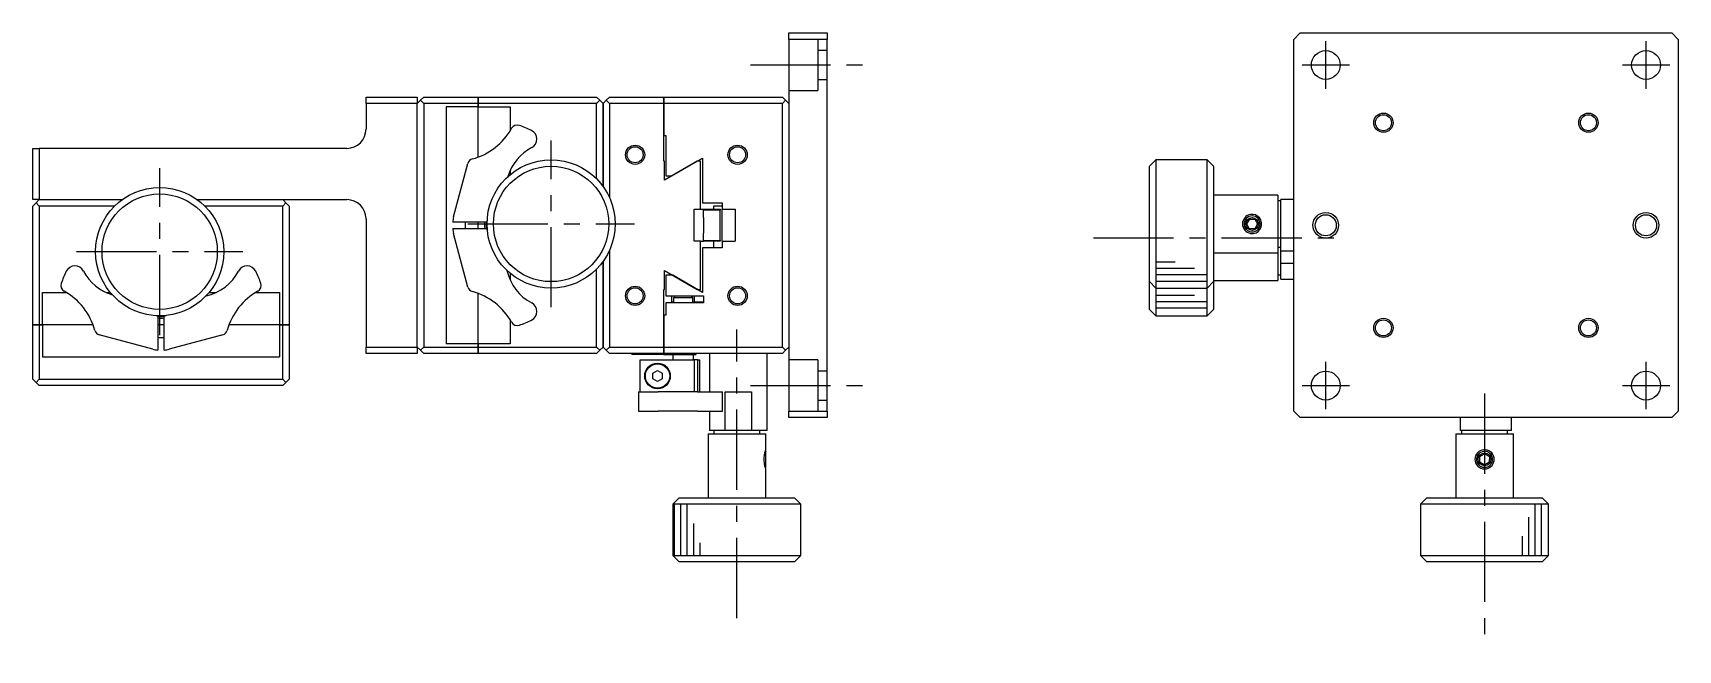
# Model space of a CAD drawing. Extents: x -207 to 392, y -13 to 423.
# Drawn here: x 135.5 to 392.3, y 170.6 to 266.8 of the extents above; entities that cross this region are included whole.
import ezdxf

# ---------------------------------------------------------------- set-up
doc = ezdxf.new("R2010")
doc.units = 0
doc.header["$LTSCALE"] = 10
doc.linetypes.add('CENTER', pattern=[2, 1.25, -0.25, 0.25, -0.25])
doc.linetypes.add('DASHED', pattern=[3.5, 2, -1.5])
doc.layers.get('0').update_dxf_attribs({"linetype": 'CONTINUOUS'})
doc.layers.add('CENTER', color=1, linetype='CENTER')

msp = doc.modelspace()

# ---------------------------------------------------------------- linework, layer by layer
at = {"color": 7, "linetype": 'CONTINUOUS'}
for p, q in [((253.473293, 265.847514), (253.473293, 266.847514)), ((253.473293, 266.847514), (259.473293, 266.847514)), ((259.473293, 265.847514), (253.473293, 265.847514)), ((253.473293, 265.847514), (253.473293, 207.847514)), ((259.473293, 266.847514), (259.473293, 265.847514)), ((259.473293, 207.847514), (259.473293, 265.847514)), ((333.282999, 266.847514), (332.282999, 265.847514)), ((332.282999, 207.847514), (332.282999, 265.847514)), ((333.282999, 266.847514), (391.282999, 266.847514)), ((392.282999, 265.847514), (391.282999, 266.847514)), ((392.282999, 265.847514), (392.282999, 207.847514)), ((187.473293, 256.847514), (195.473293, 256.847514)), ((187.473293, 255.847514), (187.473293, 256.847514)), ((195.473293, 256.847514), (195.473293, 255.847514)), ((195.973293, 256.347514), (196.473293, 256.847514)), ((196.473293, 256.847514), (204.973293, 256.847514)), ((204.973293, 256.847514), (204.973293, 255.847514)), ((204.973293, 256.847514), (223.473293, 256.847514)), ((204.973293, 255.847514), (204.973293, 256.847514)), ((223.473293, 256.847514), (223.973293, 256.347514)), ((224.973293, 256.347514), (225.473293, 256.847514)), ((225.473293, 256.847514), (233.973293, 256.847514)), ((233.973293, 256.847514), (233.973293, 255.847514)), ((233.973293, 256.847514), (252.473293, 256.847514)), ((233.973293, 255.847514), (233.973293, 256.847514)), ((252.473293, 256.847514), (252.973293, 256.347514)), ((195.473293, 255.847514), (187.473293, 255.847514)), ((187.473293, 255.847514), (187.473293, 251.847514)), ((195.973293, 256.347514), (195.473293, 255.847514)), ((195.473293, 217.847514), (195.473293, 255.847514)), ((196.473293, 255.847514), (195.973293, 256.347514)), ((204.973293, 255.847514), (196.473293, 255.847514)), ((196.473293, 255.847514), (196.473293, 217.847514)), ((204.973293, 255.347514), (199.973293, 255.347514)), ((199.973293, 255.347514), (199.973293, 218.347514)), ((223.473293, 255.847514), (204.973293, 255.847514)), ((204.973293, 255.357514), (204.973293, 255.847514)), ((204.973293, 255.847514), (204.973293, 255.357514)), ((204.973293, 255.347514), (209.973293, 255.347514)), ((204.973293, 251.857514), (204.973293, 255.347514)), ((204.973293, 251.857514), (204.973293, 255.347514)), ((209.973293, 255.347514), (209.973293, 251.579687)), ((223.973293, 256.347514), (223.473293, 255.847514)), ((223.473293, 244.08941), (223.473293, 255.847514)), ((224.473293, 255.847514), (223.973293, 256.347514)), ((224.473293, 255.847514), (224.973293, 256.347514)), ((224.473293, 255.847514), (224.473293, 242.907151)), ((224.473293, 242.907151), (224.473293, 255.847514)), ((225.473293, 255.847514), (224.973293, 256.347514)), ((233.973293, 255.847514), (225.473293, 255.847514)), ((225.473293, 255.847514), (225.473293, 241.178997)), ((252.473293, 255.847514), (233.973293, 255.847514)), ((233.973293, 250.847514), (233.973293, 255.847514)), ((233.973293, 255.847514), (233.973293, 250.847514)), ((252.973293, 256.347514), (252.473293, 255.847514)), ((252.473293, 217.847514), (252.473293, 255.847514)), ((252.973293, 256.347514), (253.473293, 255.847514)), ((204.973293, 251.847514), (204.973293, 251.857514)), ((204.973293, 251.847514), (204.973293, 251.857514)), ((204.973293, 251.837514), (204.973293, 251.847514)), ((204.973293, 251.837514), (204.973293, 251.847514)), ((204.973293, 250.947514), (204.973293, 251.837514)), ((204.973293, 250.957514), (204.973293, 251.837514)), ((204.973293, 250.947514), (204.973293, 250.957514)), ((204.973293, 250.857514), (204.973293, 250.947514)), ((204.973293, 250.937514), (204.973293, 250.947514)), ((204.973293, 250.847514), (204.973293, 250.937514)), ((204.973293, 250.847514), (204.973293, 250.857514)), ((204.973293, 250.837514), (204.973293, 250.847514)), ((204.973293, 250.057514), (204.973293, 250.847514)), ((204.973293, 250.047514), (204.973293, 250.837514)), ((204.973293, 250.047514), (204.973293, 250.057514)), ((204.973293, 249.857514), (204.973293, 250.047514)), ((204.973293, 250.037514), (204.973293, 250.047514)), ((204.973293, 249.847514), (204.973293, 250.037514)), ((204.973293, 249.847514), (204.973293, 249.857514)), ((204.973293, 249.837514), (204.973293, 249.847514)), ((204.973293, 249.157514), (204.973293, 249.847514)), ((204.973293, 249.147514), (204.973293, 249.837514)), ((204.973293, 249.147514), (204.973293, 249.157514)), ((204.973293, 248.857514), (204.973293, 249.147514)), ((204.973293, 249.137514), (204.973293, 249.147514)), ((204.973293, 248.847514), (204.973293, 249.137514)), ((233.973293, 246.847514), (233.973293, 250.847514)), ((233.973293, 250.847514), (234.273293, 250.847514)), ((234.273293, 250.847514), (234.273293, 244.547514)), ((135.473293, 248.847514), (136.473293, 248.847514)), ((135.473293, 240.847514), (135.473293, 248.847514)), ((184.473293, 248.847514), (136.473293, 248.847514)), ((136.473293, 248.847514), (136.473293, 240.847514)), ((204.973293, 248.847514), (204.973293, 248.857514)), ((204.973293, 248.837514), (204.973293, 248.847514)), ((204.973293, 248.257514), (204.973293, 248.847514)), ((204.973293, 248.247514), (204.973293, 248.837514)), ((204.973293, 248.247514), (204.973293, 248.257514)), ((204.973293, 247.857514), (204.973293, 248.247514)), ((204.973293, 248.237514), (204.973293, 248.247514)), ((204.973293, 247.847514), (204.973293, 248.237514)), ((204.973293, 247.847514), (204.973293, 247.857514)), ((204.973293, 247.837514), (204.973293, 247.847514)), ((204.973293, 247.480017), (204.973293, 247.847514)), ((204.973293, 247.480017), (204.973293, 247.837514)), ((234.073293, 246.847514), (233.973293, 246.847514)), ((234.073293, 243.905122), (234.073293, 246.847514)), ((239.169665, 246.847514), (234.073293, 243.905122)), ((235.185728, 244.547514), (239.973293, 247.311616)), ((239.673293, 246.847514), (239.169665, 246.847514)), ((239.673293, 239.347514), (239.673293, 246.847514)), ((239.973293, 247.311616), (239.973293, 240.347514)), ((310.782999, 247.059646), (309.782999, 246.059646)), ((310.782999, 247.059646), (310.782999, 237.059646)), ((318.782999, 247.059646), (310.782999, 247.059646)), ((318.782999, 227.059646), (318.782999, 247.059646)), ((319.782999, 246.059646), (318.782999, 247.059646)), ((201.143664, 238.14161), (203.380092, 246.488073)), ((209.973293, 245.386356), (209.973293, 244.753484)), ((234.273293, 244.547514), (235.185728, 244.547514)), ((309.782999, 237.059646), (309.782999, 246.059646)), ((319.782999, 246.059646), (319.782999, 228.059646)), ((309.782999, 239.106794), (309.782999, 241.735382)), ((310.782999, 242.735382), (310.782999, 227.059646)), ((318.782999, 227.059646), (318.782999, 242.735382)), ((319.782999, 241.735382), (319.782999, 241.559646)), ((319.782999, 241.735382), (319.782999, 241.559646)), ((329.782999, 241.559646), (319.782999, 241.559646)), ((329.782999, 241.559646), (329.782999, 232.559646)), ((136.473293, 240.847514), (135.473293, 240.847514)), ((135.473293, 239.847514), (135.973293, 240.347514)), ((135.473293, 221.347514), (135.473293, 239.847514)), ((136.473293, 240.847514), (135.973293, 240.347514)), ((135.973293, 240.347514), (136.473293, 239.847514)), ((136.473293, 240.847514), (137.973293, 240.847514)), ((148.231397, 239.847514), (136.473293, 239.847514)), ((136.473293, 239.847514), (136.473293, 221.347514)), ((137.973293, 240.847514), (140.973293, 240.847514)), ((140.973293, 240.847514), (149.413656, 240.847514)), ((161.108666, 240.847514), (169.973293, 240.847514)), ((174.473293, 239.847514), (162.290924, 239.847514)), ((169.973293, 240.847514), (172.973293, 240.847514)), ((172.973293, 240.847514), (184.473293, 240.847514)), ((174.473293, 240.847514), (174.973293, 240.347514)), ((174.473293, 239.847514), (174.973293, 240.347514)), ((174.473293, 221.347514), (174.473293, 239.847514)), ((174.973293, 240.347514), (175.473293, 239.847514)), ((175.473293, 239.847514), (175.473293, 221.347514)), ((238.673293, 239.347514), (239.673293, 239.347514)), ((238.673293, 234.347514), (238.673293, 239.347514)), ((239.673293, 239.347514), (240.173293, 239.347514)), ((239.973293, 240.347514), (243.073293, 240.347514)), ((240.173293, 238.081411), (240.173293, 239.347514)), ((240.173293, 239.347514), (242.773293, 239.347514)), ((242.773293, 239.197514), (240.173293, 239.197514)), ((243.073293, 239.847514), (241.711161, 239.847514)), ((241.711161, 239.847514), (241.711161, 239.347514)), ((242.773293, 239.347514), (242.773293, 239.197514)), ((242.773293, 236.868797), (242.773293, 239.197514)), ((243.073293, 240.347514), (243.073293, 239.347514)), ((243.073293, 239.347514), (245.073293, 239.347514)), ((243.073293, 234.347514), (243.073293, 239.347514)), ((245.073293, 239.347514), (245.073293, 234.347514)), ((309.782999, 228.059646), (309.782999, 239.106794)), ((330.282999, 240.659646), (329.782999, 240.659646)), ((332.282999, 240.847514), (330.282999, 240.847514)), ((330.282999, 232.847514), (330.282999, 240.847514)), ((187.473293, 237.847514), (187.473293, 217.847514)), ((206.296242, 237.347514), (200.998356, 237.347514)), ((200.998356, 236.347514), (206.296242, 236.347514)), ((202.973293, 237.347514), (202.973293, 236.347534)), ((204.973293, 236.347534), (204.973293, 237.347514)), ((240.173293, 238.081411), (240.173293, 236.868797)), ((240.173293, 236.868797), (240.173293, 235.613618)), ((242.773293, 234.497514), (242.773293, 236.868797)), ((309.782999, 228.059646), (309.782999, 237.059646)), ((310.782999, 237.059646), (310.782999, 227.059646)), ((324.533249, 237.084587), (324.533038, 237.069525)), ((324.533038, 237.069525), (324.540312, 236.924635)), ((324.535333, 237.135988), (324.533249, 237.084587)), ((324.539492, 237.186881), (324.535333, 237.135988)), ((324.545723, 237.237546), (324.539492, 237.186881)), ((324.540312, 236.924635), (324.555228, 236.824959)), ((324.554663, 237.291358), (324.545723, 237.237546)), ((324.562816, 237.331036), (324.554663, 237.291358)), ((324.572245, 237.37041), (324.562816, 237.331036)), ((324.582889, 237.409266), (324.572245, 237.37041)), ((324.594772, 237.447738), (324.582889, 237.409266)), ((324.607705, 237.485302), (324.594772, 237.447738)), ((324.621816, 237.522413), (324.607705, 237.485302)), ((324.637023, 237.558884), (324.621816, 237.522413)), ((324.653365, 237.594835), (324.637023, 237.558884)), ((324.676666, 237.641477), (324.653365, 237.594835)), ((324.702764, 237.688607), (324.676666, 237.641477)), ((324.723456, 237.722871), (324.702764, 237.688607)), ((324.745222, 237.756438), (324.723456, 237.722871)), ((324.767947, 237.789145), (324.745222, 237.756438)), ((324.791692, 237.821099), (324.767947, 237.789145)), ((324.824458, 237.861954), (324.791692, 237.821099)), ((324.858894, 237.901389), (324.824458, 237.861954)), ((324.870829, 237.914308), (324.858894, 237.901389)), ((324.917009, 237.06749), (325.356797, 237.813537)), ((325.356797, 237.813537), (324.917009, 237.06749)), ((325.343212, 236.313599), (324.917009, 237.06749)), ((324.917009, 237.06749), (325.343212, 236.313599)), ((326.209202, 236.305756), (325.343212, 236.313599)), ((325.356797, 237.813537), (326.222787, 237.805694)), ((326.648989, 237.051803), (326.209202, 236.305756)), ((326.222787, 237.805694), (326.648989, 237.051803)), ((326.979566, 236.698082), (327.011769, 236.830244)), ((327.016367, 237.262881), (326.992019, 237.37709)), ((327.011769, 236.830244), (327.029552, 236.966876)), ((327.03159, 237.118993), (327.016367, 237.262881)), ((327.029552, 236.966876), (327.031636, 237.001285)), ((327.032999, 237.059646), (327.03159, 237.118993)), ((327.031636, 237.001285), (327.032999, 237.059646)), ((203.380092, 227.206956), (201.143664, 235.553419)), ((239.673293, 234.347514), (238.673293, 234.347514)), ((239.673293, 234.347514), (240.173293, 234.347514)), ((239.673293, 226.847514), (239.673293, 234.347514)), ((240.173293, 234.347514), (240.173293, 235.613618)), ((240.173293, 234.497514), (242.773293, 234.497514)), ((242.773293, 234.347514), (240.173293, 234.347514)), ((241.711161, 234.347514), (241.711161, 233.347514)), ((242.773293, 234.497514), (242.773293, 234.347514)), ((243.073293, 234.347514), (243.073293, 233.347514)), ((243.073293, 234.347514), (245.073293, 234.347514)), ((224.473293, 231.212141), (224.473293, 217.847514)), ((224.473293, 217.847514), (224.473293, 231.212141)), ((225.473293, 232.940296), (225.473293, 217.847514)), ((239.973293, 233.347514), (239.973293, 226.383413)), ((243.073293, 233.347514), (239.973293, 233.347514)), ((319.782999, 232.559646), (319.782999, 228.059646)), ((319.782999, 232.559646), (319.782999, 228.235382)), ((319.782999, 232.559646), (329.782999, 232.559646)), ((329.782999, 233.459646), (329.782999, 232.559646)), ((329.782999, 233.459646), (330.282999, 233.459646)), ((329.782999, 232.559646), (329.782999, 228.235382)), ((330.282999, 230.885962), (330.282999, 232.847514)), ((330.282999, 232.847514), (332.282999, 232.847514)), ((209.973293, 229.365808), (209.973293, 228.308673)), ((223.473293, 217.847514), (223.473293, 230.029883)), ((234.073293, 229.789906), (239.169665, 226.847514)), ((234.073293, 226.847514), (234.073293, 229.789906)), ((234.273293, 229.047514), (234.273293, 225.847514)), ((235.358933, 229.047514), (234.273293, 229.047514)), ((239.973293, 226.383413), (235.358933, 229.047514)), ((329.782999, 229.135382), (330.282999, 229.135382)), ((329.782999, 229.094806), (329.782999, 228.235382)), ((330.282999, 228.447514), (330.282999, 230.885962)), ((332.282999, 230.885962), (330.282999, 230.885962)), ((136.973293, 221.347514), (136.973293, 226.347514)), ((136.973293, 226.347514), (140.74112, 226.347514)), ((146.934452, 226.347514), (147.567323, 226.347514)), ((162.954999, 226.347514), (164.012134, 226.347514)), ((170.205466, 226.347514), (173.973293, 226.347514)), ((173.973293, 226.347514), (173.973293, 221.347514)), ((204.973293, 225.857514), (204.973293, 226.215011)), ((204.973293, 225.847514), (204.973293, 226.215011)), ((233.973293, 226.847514), (234.073293, 226.847514)), ((233.973293, 222.847514), (233.973293, 226.847514)), ((239.169665, 226.847514), (239.673293, 226.847514)), ((309.782999, 223.735382), (309.782999, 228.059646)), ((309.782999, 228.059646), (310.782999, 227.059646)), ((310.782999, 227.059646), (310.782999, 222.735382)), ((310.782999, 227.059646), (318.782999, 227.059646)), ((318.782999, 227.059646), (319.782999, 228.059646)), ((318.782999, 222.735382), (318.782999, 227.059646)), ((319.782999, 228.235382), (319.782999, 228.059646)), ((319.782999, 228.235382), (329.782999, 228.235382)), ((319.782999, 228.059646), (319.782999, 223.735382)), ((319.782999, 228.059646), (319.782999, 223.735382)), ((330.282999, 228.447514), (332.282999, 228.447514)), ((204.973293, 225.847514), (204.973293, 225.857514)), ((204.973293, 225.837514), (204.973293, 225.847514)), ((204.973293, 225.457514), (204.973293, 225.847514)), ((204.973293, 225.447514), (204.973293, 225.837514)), ((204.973293, 225.447514), (204.973293, 225.457514)), ((204.973293, 224.857514), (204.973293, 225.447514)), ((204.973293, 225.437514), (204.973293, 225.447514)), ((204.973293, 224.847514), (204.973293, 225.437514)), ((204.973293, 224.847514), (204.973293, 224.857514)), ((204.973293, 224.837514), (204.973293, 224.847514)), ((204.973293, 224.557514), (204.973293, 224.847514)), ((204.973293, 224.547514), (204.973293, 224.837514)), ((204.973293, 224.547514), (204.973293, 224.557514)), ((204.973293, 223.857514), (204.973293, 224.547514)), ((204.973293, 224.537514), (204.973293, 224.547514)), ((204.973293, 223.847514), (204.973293, 224.537514)), ((204.973293, 223.847514), (204.973293, 223.857514)), ((204.973293, 223.837514), (204.973293, 223.847514)), ((204.973293, 223.657514), (204.973293, 223.847514)), ((204.973293, 223.647514), (204.973293, 223.837514)), ((204.973293, 223.647514), (204.973293, 223.657514)), ((204.973293, 222.857514), (204.973293, 223.647514)), ((204.973293, 223.637514), (204.973293, 223.647514)), ((204.973293, 222.847514), (204.973293, 223.637514)), ((234.273293, 225.847514), (240.173293, 225.847514)), ((234.273293, 224.747514), (234.273293, 222.847514)), ((234.973298, 224.747514), (234.273293, 224.747514)), ((235.473293, 224.747514), (234.973298, 224.747514)), ((235.173293, 225.847514), (235.173293, 224.847514)), ((235.473293, 224.847514), (235.173293, 224.847514)), ((235.723293, 225.797514), (235.473293, 225.547514)), ((238.473293, 225.547514), (235.473293, 225.547514)), ((235.473293, 225.547514), (235.473293, 224.747534)), ((238.473293, 224.747514), (235.473293, 224.747514)), ((235.773293, 225.847514), (235.723293, 225.797514)), ((238.223293, 225.797514), (238.173293, 225.847514)), ((238.473293, 225.547514), (238.223293, 225.797514)), ((238.473293, 224.747534), (238.473293, 225.547514)), ((238.473293, 224.847514), (238.673293, 224.847514)), ((238.973288, 224.747514), (238.473293, 224.747514)), ((238.673293, 225.847514), (238.673293, 224.847514)), ((240.173293, 224.847514), (238.673293, 224.847514)), ((240.173293, 224.747514), (238.973288, 224.747514)), ((240.173293, 225.847514), (240.173293, 224.747514)), ((309.782999, 223.735382), (310.782999, 222.735382)), ((318.782999, 222.735382), (319.782999, 223.735382)), ((135.473293, 212.847514), (135.473293, 221.347514)), ((135.473293, 221.347514), (136.473293, 221.347514)), ((136.473293, 221.347514), (135.473293, 221.347514)), ((136.473293, 221.347514), (136.473293, 212.847514)), ((136.963293, 221.347514), (136.473293, 221.347514)), ((136.473293, 221.347514), (136.963293, 221.347514)), ((140.463293, 221.347514), (136.973293, 221.347514)), ((140.463293, 221.347514), (136.973293, 221.347514)), ((136.973293, 221.347514), (136.973293, 216.347514)), ((140.473293, 221.347514), (140.463293, 221.347514)), ((140.473293, 221.347514), (140.463293, 221.347514)), ((140.483293, 221.347514), (140.473293, 221.347514)), ((140.483293, 221.347514), (140.473293, 221.347514)), ((141.373293, 221.347514), (140.483293, 221.347514)), ((141.363293, 221.347514), (140.483293, 221.347514)), ((141.373293, 221.347514), (141.363293, 221.347514)), ((141.463293, 221.347514), (141.373293, 221.347514)), ((141.383293, 221.347514), (141.373293, 221.347514)), ((141.473293, 221.347514), (141.383293, 221.347514)), ((141.473293, 221.347514), (141.463293, 221.347514)), ((141.483293, 221.347514), (141.473293, 221.347514)), ((142.263293, 221.347514), (141.473293, 221.347514)), ((142.273293, 221.347514), (141.483293, 221.347514)), ((142.273293, 221.347514), (142.263293, 221.347514)), ((142.463293, 221.347514), (142.273293, 221.347514)), ((142.283293, 221.347514), (142.273293, 221.347514)), ((142.473293, 221.347514), (142.283293, 221.347514)), ((142.473293, 221.347514), (142.463293, 221.347514)), ((142.483293, 221.347514), (142.473293, 221.347514)), ((143.163293, 221.347514), (142.473293, 221.347514)), ((143.173293, 221.347514), (142.483293, 221.347514)), ((143.173293, 221.347514), (143.163293, 221.347514)), ((143.463293, 221.347514), (143.173293, 221.347514)), ((143.183293, 221.347514), (143.173293, 221.347514)), ((143.473293, 221.347514), (143.183293, 221.347514)), ((143.473293, 221.347514), (143.463293, 221.347514)), ((143.483293, 221.347514), (143.473293, 221.347514)), ((144.063293, 221.347514), (143.473293, 221.347514)), ((144.073293, 221.347514), (143.483293, 221.347514)), ((144.073293, 221.347514), (144.063293, 221.347514)), ((144.463293, 221.347514), (144.073293, 221.347514)), ((144.083293, 221.347514), (144.073293, 221.347514)), ((144.473293, 221.347514), (144.083293, 221.347514)), ((144.473293, 221.347514), (144.463293, 221.347514)), ((144.483293, 221.347514), (144.473293, 221.347514)), ((144.84079, 221.347514), (144.473293, 221.347514)), ((144.84079, 221.347514), (144.483293, 221.347514)), ((154.973293, 222.670463), (154.973293, 217.372577)), ((155.973273, 221.347514), (154.973293, 221.347514)), ((155.973293, 217.372577), (155.973293, 222.670463)), ((166.463293, 221.347514), (166.105796, 221.347514)), ((166.473293, 221.347514), (166.105796, 221.347514)), ((166.473293, 221.347514), (166.463293, 221.347514)), ((166.483293, 221.347514), (166.473293, 221.347514)), ((166.863293, 221.347514), (166.473293, 221.347514)), ((166.873293, 221.347514), (166.483293, 221.347514)), ((166.873293, 221.347514), (166.863293, 221.347514)), ((167.463293, 221.347514), (166.873293, 221.347514)), ((166.883293, 221.347514), (166.873293, 221.347514)), ((167.473293, 221.347514), (166.883293, 221.347514)), ((167.473293, 221.347514), (167.463293, 221.347514)), ((167.483293, 221.347514), (167.473293, 221.347514)), ((167.763293, 221.347514), (167.473293, 221.347514)), ((167.773293, 221.347514), (167.483293, 221.347514)), ((167.773293, 221.347514), (167.763293, 221.347514)), ((168.463293, 221.347514), (167.773293, 221.347514)), ((167.783293, 221.347514), (167.773293, 221.347514)), ((168.473293, 221.347514), (167.783293, 221.347514)), ((168.473293, 221.347514), (168.463293, 221.347514)), ((168.483293, 221.347514), (168.473293, 221.347514)), ((168.663293, 221.347514), (168.473293, 221.347514)), ((168.673293, 221.347514), (168.483293, 221.347514)), ((168.673293, 221.347514), (168.663293, 221.347514)), ((169.463293, 221.347514), (168.673293, 221.347514)), ((168.683293, 221.347514), (168.673293, 221.347514)), ((169.473293, 221.347514), (168.683293, 221.347514)), ((169.473293, 221.347514), (169.463293, 221.347514)), ((169.483293, 221.347514), (169.473293, 221.347514)), ((169.563293, 221.347514), (169.473293, 221.347514)), ((169.573293, 221.347514), (169.483293, 221.347514)), ((169.573293, 221.347514), (169.563293, 221.347514)), ((170.463293, 221.347514), (169.573293, 221.347514)), ((169.583293, 221.347514), (169.573293, 221.347514)), ((170.463293, 221.347514), (169.583293, 221.347514)), ((170.473293, 221.347514), (170.463293, 221.347514)), ((170.473293, 221.347514), (170.463293, 221.347514)), ((170.483293, 221.347514), (170.473293, 221.347514)), ((170.483293, 221.347514), (170.473293, 221.347514)), ((173.973293, 221.347514), (170.483293, 221.347514)), ((173.973293, 221.347514), (170.483293, 221.347514)), ((173.973293, 221.347514), (173.973293, 216.347514)), ((174.473293, 221.347514), (173.983293, 221.347514)), ((173.983293, 221.347514), (174.473293, 221.347514)), ((174.473293, 212.847514), (174.473293, 221.347514)), ((174.473293, 221.347514), (175.473293, 221.347514)), ((175.473293, 221.347514), (174.473293, 221.347514)), ((175.473293, 221.347514), (175.473293, 212.847514)), ((204.973293, 222.847514), (204.973293, 222.857514)), ((204.973293, 222.837514), (204.973293, 222.847514)), ((204.973293, 222.757514), (204.973293, 222.847514)), ((204.973293, 222.747514), (204.973293, 222.837514)), ((204.973293, 222.747514), (204.973293, 222.757514)), ((204.973293, 221.857514), (204.973293, 222.747514)), ((204.973293, 222.737514), (204.973293, 222.747514)), ((204.973293, 221.857514), (204.973293, 222.737514)), ((204.973293, 221.847514), (204.973293, 221.857514)), ((204.973293, 221.847514), (204.973293, 221.857514)), ((204.973293, 221.837514), (204.973293, 221.847514)), ((204.973293, 221.837514), (204.973293, 221.847514)), ((204.973293, 218.347514), (204.973293, 221.837514)), ((204.973293, 218.347514), (204.973293, 221.837514)), ((209.973293, 222.115341), (209.973293, 218.347514)), ((233.973293, 217.847514), (233.973293, 222.847514)), ((233.973293, 222.847514), (233.973293, 217.847514)), ((234.273293, 222.847514), (233.973293, 222.847514)), ((310.782999, 222.735382), (318.782999, 222.735382)), ((154.179197, 217.517885), (145.832734, 219.754313)), ((154.973293, 219.347514), (155.973273, 219.347514)), ((165.113851, 219.754313), (156.767388, 217.517885)), ((204.973293, 218.347514), (199.973293, 218.347514)), ((209.973293, 218.347514), (204.973293, 218.347514)), ((204.973293, 217.847514), (204.973293, 218.337514)), ((204.973293, 218.337514), (204.973293, 217.847514)), ((136.973293, 216.347514), (173.973293, 216.347514)), ((187.473293, 217.847514), (195.473293, 217.847514)), ((187.473293, 216.847514), (187.473293, 217.847514)), ((195.473293, 216.847514), (187.473293, 216.847514)), ((195.473293, 217.847514), (195.473293, 216.847514)), ((195.973293, 217.347514), (195.473293, 217.847514)), ((195.973293, 217.347514), (196.473293, 217.847514)), ((196.473293, 216.847514), (195.973293, 217.347514)), ((196.473293, 217.847514), (204.973293, 217.847514)), ((204.973293, 216.847514), (196.473293, 216.847514)), ((204.973293, 217.847514), (204.973293, 216.847514)), ((204.973293, 216.847514), (204.973293, 217.847514)), ((204.973293, 217.847514), (223.473293, 217.847514)), ((223.473293, 216.847514), (204.973293, 216.847514)), ((223.473293, 217.847514), (223.973293, 217.347514)), ((223.973293, 217.347514), (223.473293, 216.847514)), ((224.473293, 217.847514), (223.973293, 217.347514)), ((224.973293, 217.347514), (224.473293, 217.847514)), ((224.973293, 217.347514), (225.473293, 217.847514)), ((225.473293, 216.847514), (224.973293, 217.347514)), ((225.473293, 217.847514), (233.973293, 217.847514)), ((233.973293, 216.847514), (225.473293, 216.847514)), ((228.973293, 216.847514), (228.973293, 216.697514)), ((233.973293, 216.697514), (228.973293, 216.697514)), ((230.249682, 210.847514), (230.249682, 215.847514)), ((230.249682, 215.847514), (238.696193, 215.847514)), ((233.973293, 217.847514), (233.973293, 216.847514)), ((233.973293, 217.847514), (252.473293, 217.847514)), ((233.973293, 216.847514), (233.973293, 217.847514)), ((233.973293, 216.847514), (233.973293, 216.697514)), ((233.973293, 216.697514), (233.973293, 216.847514)), ((252.473293, 216.847514), (233.973293, 216.847514)), ((233.973293, 216.697514), (238.973293, 216.697514)), ((235.352293, 216.697514), (235.352293, 215.847514)), ((238.594293, 215.847514), (238.594293, 216.697514)), ((238.696193, 215.847514), (238.696193, 210.847514)), ((239.239532, 215.847514), (238.696193, 215.847514)), ((238.973293, 216.847514), (238.973293, 216.697514)), ((239.239532, 215.847514), (239.239532, 210.847514)), ((239.239532, 215.847514), (239.573293, 215.847514)), ((239.573293, 210.847514), (239.573293, 215.847514)), ((241.073293, 216.847514), (241.073293, 210.847514)), ((250.073293, 204.847514), (250.073293, 216.847514)), ((252.473293, 217.847514), (252.973293, 217.347514)), ((252.973293, 217.347514), (252.473293, 216.847514)), ((253.473293, 217.847514), (252.973293, 217.347514)), ((232.223293, 213.780527), (232.973293, 214.21354)), ((232.223293, 212.914502), (232.223293, 213.780527)), ((232.973293, 214.21354), (233.723293, 213.780527)), ((233.723293, 213.780527), (233.723293, 212.914502)), ((135.973293, 212.347514), (135.473293, 212.847514)), ((136.473293, 212.847514), (135.973293, 212.347514)), ((135.973293, 212.347514), (136.473293, 211.847514)), ((136.473293, 212.847514), (174.473293, 212.847514)), ((174.473293, 211.847514), (136.473293, 211.847514)), ((174.973293, 212.347514), (174.473293, 212.847514)), ((174.973293, 212.347514), (174.473293, 211.847514)), ((175.473293, 212.847514), (174.973293, 212.347514)), ((229.998356, 210.847514), (229.998356, 207.847514)), ((229.998356, 210.847514), (230.143664, 210.847514)), ((230.143664, 210.847514), (232.380092, 210.847514)), ((232.973293, 212.481489), (232.223293, 212.914502)), ((232.380092, 210.847514), (233.084861, 210.847514)), ((233.723293, 212.914502), (232.973293, 212.481489)), ((239.20364, 210.847514), (233.084861, 210.847514)), ((239.20364, 210.847514), (240.405925, 210.847514)), ((240.405925, 210.847514), (242.303693, 210.847514)), ((242.303693, 210.847514), (243.137293, 210.847514)), ((243.137293, 207.847514), (243.137293, 210.847514)), ((243.51174, 210.847514), (247.634845, 210.847514)), ((243.51174, 204.847514), (243.51174, 210.847514)), ((247.634845, 210.847514), (247.634845, 204.847514)), ((229.998356, 207.847514), (230.143664, 207.847514)), ((230.143664, 207.847514), (232.380092, 207.847514)), ((232.380092, 207.847514), (233.084861, 207.847514)), ((239.20364, 207.847514), (233.084861, 207.847514)), ((239.20364, 207.847514), (240.405925, 207.847514)), ((240.405925, 207.847514), (242.303693, 207.847514)), ((241.073293, 207.847514), (241.073293, 204.847514)), ((242.303693, 207.847514), (243.137293, 207.847514)), ((253.473293, 207.847514), (259.473293, 207.847514)), ((253.473293, 206.847514), (253.473293, 207.847514)), ((259.473293, 206.847514), (253.473293, 206.847514)), ((259.473293, 207.847514), (259.473293, 206.847514)), ((332.282999, 207.847514), (333.282999, 206.847514)), ((391.282999, 206.847514), (333.282999, 206.847514)), ((358.282999, 206.847514), (358.282999, 204.847514)), ((366.282999, 204.847514), (366.282999, 206.847514)), ((391.282999, 206.847514), (392.282999, 207.847514)), ((240.861161, 204.347514), (245.361161, 204.347514)), ((240.861161, 204.347514), (240.861161, 194.347514)), ((243.51174, 204.847514), (241.073293, 204.847514)), ((241.761161, 204.847514), (241.761161, 204.347514)), ((247.634845, 204.847514), (243.51174, 204.847514)), ((245.361161, 204.347514), (249.861161, 204.347514)), ((250.073293, 204.847514), (247.634845, 204.847514)), ((248.961161, 204.347514), (248.961161, 204.847514)), ((249.861161, 201.847509), (249.861161, 204.347514)), ((357.570867, 204.347514), (366.570867, 204.347514)), ((357.570867, 204.347514), (357.570867, 194.347514)), ((366.282999, 204.847514), (358.282999, 204.847514)), ((358.470867, 204.847514), (358.470867, 204.347514)), ((365.670867, 204.347514), (365.670867, 204.847514)), ((366.570867, 194.347514), (366.570867, 204.347514)), ((249.611161, 200.098519), (249.611161, 200.597353)), ((249.779255, 201.259684), (249.736137, 201.020506)), ((249.861161, 201.597514), (249.779255, 201.259684)), ((249.861161, 201.347514), (249.818326, 201.433184)), ((249.861161, 199.347514), (249.861161, 201.347514)), ((360.828824, 200.488326), (360.820908, 200.35756)), ((360.820908, 200.35756), (360.826899, 200.224869)), ((361.316976, 199.921312), (361.32482, 200.787302)), ((361.32482, 200.787302), (362.078711, 201.213504)), ((362.070867, 201.597514), (361.931384, 201.589708)), ((362.129229, 201.596151), (362.070867, 201.597514)), ((362.078711, 201.213504), (362.824758, 200.773717)), ((362.163638, 201.594067), (362.129229, 201.596151)), ((362.30027, 201.576284), (362.163638, 201.594067)), ((362.432432, 201.544081), (362.30027, 201.576284)), ((362.824758, 200.773717), (362.816915, 199.907727)), ((249.736133, 199.674551), (249.779255, 199.435341)), ((249.779255, 199.435341), (249.861161, 199.097514)), ((249.818323, 199.261839), (249.861161, 199.347514)), ((249.861161, 198.847574), (249.861161, 198.848157)), ((249.861161, 194.347514), (249.861161, 198.847519)), ((362.063024, 199.481524), (361.316976, 199.921312)), ((361.316976, 199.921312), (362.063024, 199.481524)), ((361.407643, 199.287971), (361.535679, 199.21788)), ((361.535679, 199.21788), (361.645212, 199.17222)), ((361.645212, 199.17222), (361.760104, 199.13676)), ((362.816915, 199.907727), (362.063024, 199.481524)), ((362.063024, 199.481524), (362.816915, 199.907727)), ((362.214565, 199.105802), (362.354547, 199.13013)), ((362.940452, 199.44956), (363.037444, 199.554906)), ((363.037444, 199.554906), (363.108013, 199.649783)), ((363.108013, 199.649783), (363.169984, 199.752163)), ((236.361161, 194.347514), (235.361161, 193.347514)), ((255.361161, 193.347514), (235.361161, 193.347514)), ((235.361161, 193.347514), (235.361161, 185.347514)), ((236.361161, 194.347514), (254.361161, 194.347514)), ((255.361161, 193.347514), (254.361161, 194.347514)), ((255.361161, 185.347514), (255.361161, 193.347514)), ((353.070867, 194.347514), (352.070867, 193.347514)), ((372.070867, 193.347514), (352.070867, 193.347514)), ((352.070867, 193.347514), (352.070867, 185.347514)), ((353.070867, 194.347514), (371.070867, 194.347514)), ((372.070867, 193.347514), (371.070867, 194.347514)), ((372.070867, 185.347514), (372.070867, 193.347514)), ((235.361161, 185.347514), (255.361161, 185.347514)), ((235.361161, 185.347514), (236.361161, 184.347514)), ((254.361161, 184.347514), (255.361161, 185.347514)), ((352.070867, 185.347514), (362.070867, 185.347514)), ((352.070867, 185.347514), (353.070867, 184.347514)), ((362.070867, 185.347514), (372.070867, 185.347514)), ((371.070867, 184.347514), (372.070867, 185.347514)), ((254.361161, 184.347514), (236.361161, 184.347514)), ((254.361161, 184.347514), (236.361161, 184.347514)), ((362.070867, 184.347514), (353.070867, 184.347514)), ((371.070867, 184.347514), (362.070867, 184.347514))]:
    msp.add_line(p, q, dxfattribs=at)
at = {"color": 3, "linetype": 'DASHED'}
for p, q in [((257.973293, 265.847514), (253.473293, 265.847514)), ((257.973293, 265.847514), (257.973293, 257.847514)), ((259.473293, 264.097514), (257.973293, 264.097514)), ((257.973293, 259.597514), (259.473293, 259.597514)), ((253.473293, 257.847514), (257.973293, 257.847514)), ((257.973293, 215.847514), (253.473293, 215.847514)), ((257.973293, 215.847514), (257.973293, 207.847514)), ((259.473293, 214.097514), (257.973293, 214.097514)), ((257.973293, 209.597514), (259.473293, 209.597514)), ((253.473293, 207.847514), (257.973293, 207.847514))]:
    msp.add_line(p, q, dxfattribs=at)
at = {"color": 3, "linetype": 'CONTINUOUS'}
for p, q in [((325.532831, 235.580655), (325.782999, 235.559646)), ((325.782999, 235.559646), (326.029417, 235.580025)), ((310.782999, 231.147514), (313.782999, 231.147514)), ((310.782999, 230.147514), (316.782999, 230.147514)), ((310.782999, 229.147514), (318.782999, 229.147514)), ((310.782999, 228.147514), (318.782999, 228.147514)), ((310.782999, 225.947514), (316.782999, 225.947514)), ((310.782999, 224.947514), (318.782999, 224.947514)), ((310.782999, 223.947514), (318.782999, 223.947514)), ((249.611101, 200.098568), (249.611153, 200.597353)), ((249.611153, 200.597353), (249.736166, 201.41553)), ((249.736166, 201.41553), (249.861161, 201.847509)), ((363.570847, 200.339792), (363.550371, 200.594636)), ((363.569708, 200.288539), (363.570847, 200.339792)), ((249.736162, 199.279514), (249.611101, 200.098568)), ((249.861161, 198.847519), (249.736162, 199.279514)), ((362.070867, 198.847514), (362.138923, 198.849059)), ((363.549968, 200.097992), (363.569708, 200.288539)), ((235.573293, 193.347514), (235.573293, 185.347514)), ((236.573293, 193.347514), (236.573293, 185.347514)), ((237.573293, 193.347514), (237.573293, 185.347514)), ((369.982999, 185.347514), (369.982999, 193.347514)), ((370.982999, 185.347514), (370.982999, 193.347514)), ((238.573293, 190.347514), (238.573293, 185.347514)), ((368.982999, 185.347514), (368.982999, 191.347514)), ((367.982999, 185.347514), (367.982999, 188.347514)), ((239.573293, 187.347514), (239.573293, 185.347514))]:
    msp.add_line(p, q, dxfattribs=at)
at = {"color": 7, "linetype": 'CONTINUOUS'}
for centre, radius in [((337.282999, 261.847514), 2.25), ((387.282999, 261.847514), 2.25), ((346.282999, 252.847514), 1.25), ((378.282999, 252.847514), 1.25), ((216.361161, 237.059646), 10), ((229.473293, 247.847514), 1.25), ((245.473293, 247.847514), 1.25), ((216.361161, 237.059646), 9), ((155.261161, 232.735382), 10), ((155.261161, 232.735382), 9), ((325.782999, 237.059646), 1), ((337.282999, 236.847514), 1.65), ((387.282999, 236.847514), 1.65), ((229.473293, 225.847514), 1.25), ((245.473293, 225.847514), 1.25), ((346.282999, 220.847514), 1.25), ((378.282999, 220.847514), 1.25), ((232.973281, 213.347514), 2), ((232.973293, 213.347514), 1.9), ((337.282999, 211.847514), 2.25), ((387.282999, 211.847514), 2.25), ((362.070867, 200.347514), 1)]:
    msp.add_circle(centre, radius, dxfattribs=at)
at = {"color": 3, "linetype": 'CONTINUOUS'}
for centre, radius in [((346.282999, 252.847514), 1.5), ((378.282999, 252.847514), 1.5), ((229.473293, 247.847514), 1.5), ((245.473293, 247.847514), 1.5), ((337.282999, 236.847514), 2), ((387.282999, 236.847514), 2), ((229.473293, 225.847514), 1.5), ((245.473293, 225.847514), 1.5), ((346.282999, 220.847514), 1.5), ((378.282999, 220.847514), 1.5)]:
    msp.add_circle(centre, radius, dxfattribs=at)
at = {"color": 7, "linetype": 'CONTINUOUS'}
for centre, radius, start, end in [((184.473293, 251.847514), 3, 270, 0), ((201.473293, 256.847514), 10, 285.138714, 330.813229), ((211.076674, 251.483275), 1, 70.776714, 150.813229), ((205.973293, 236.847514), 16.5, 63.62357, 70.776714), ((212.637293, 250.285933), 1.5, 297.877767, 63.62357), ((204.346018, 246.229254), 1, 105.138714, 165), ((216.892333, 242.242014), 7.6, 117.877767, 163.153911), ((184.473293, 237.847514), 3, 0, 90), ((205.973293, 236.847514), 5, 165, 174.26083), ((205.973293, 236.847514), 5, 185.73917, 195), ((207.973293, 236.847514), 1.75, 163.39845, 196.60155), ((207.973293, 236.847514), 1.75, 156.085094, 163.39845), ((207.973293, 236.847514), 1.75, 196.60155, 206.812348), ((325.78301, 237.059653), 1.250012, 190.82169409, 223.13631198), ((325.782999, 237.059647), 1.25, 316.86348646, 343.18682862), ((325.783, 237.059648), 1.249999, 14.71163042, 43.13587186), ((325.782999, 237.059646), 1.5, 260.399419, 266.915524), ((325.782999, 237.059646), 1.5, 266.915524, 269.481089), ((325.782999, 237.059646), 1.5, 269.481089, 279.454963), ((155.473293, 222.347514), 16.5, 153.62357, 160.776714), ((142.034874, 229.011514), 1.5, 27.877767, 153.62357), ((150.078793, 233.266555), 7.6, 207.877767, 253.153911), ((160.867793, 233.266555), 7.6, 282.473569, 332.122233), ((168.911712, 229.011514), 1.5, 26.37643, 152.122233), ((155.473293, 222.347514), 16.5, 19.223286, 26.37643), ((216.892333, 231.453014), 7.6, 192.473569, 242.122233), ((140.837532, 227.450896), 1, 160.776714, 240.813229), ((135.473293, 217.847514), 10, 15.138714, 60.813229), ((175.473293, 217.847514), 10, 119.186771, 164.861286), ((170.109054, 227.450896), 1, 299.186771, 19.223286), ((204.346018, 227.465775), 1, 195, 254.861286), ((201.473293, 216.847514), 10, 29.186771, 74.861286), ((212.637293, 223.409095), 1.5, 296.37643, 62.122233), ((155.473293, 224.347514), 1.75, 246.085094, 253.39845), ((155.473293, 224.347514), 1.75, 253.39845, 286.60155), ((155.473293, 224.347514), 1.75, 286.60155, 296.812348), ((211.076674, 222.211753), 1, 209.186771, 289.223286), ((205.973293, 236.847514), 16.5, 289.223286, 296.37643), ((146.091553, 220.720239), 1, 195.138714, 255), ((164.855032, 220.720239), 1, 285, 344.861286), ((155.473293, 222.347514), 5, 255, 264.26083), ((155.473293, 222.347514), 5, 275.73917, 285), ((362.070863, 200.347515), 1.249995, 142.58056109, 173.53195025), ((362.07087, 200.347512), 1.250002, 96.40688764, 142.58065308), ((362.070867, 200.347517), 1.249998, 47.57501975, 73.18679545), ((362.070855, 200.347507), 1.250013, 16.016626, 47.57492206), ((362.070852, 200.347511), 1.250016, 352.87747131, 16.01638189), ((362.070867, 200.347514), 1.5, 359.481089, 9.482328), ((362.070867, 200.347514), 1.5, 356.883042, 359.481089), ((362.070871, 200.347517), 1.250003, 185.63080285, 237.95529292), ((362.070866, 200.347512), 1.249997, 255.60473206, 276.60130226), ((362.070873, 200.347504), 1.249988, 283.11704044, 314.08058105), ((362.070874, 200.347512), 1.249994, 331.55716573, 352.87731895), ((362.070867, 200.347514), 1.5, 350.424376, 356.883042)]:
    msp.add_arc(centre, radius, start, end, dxfattribs=at)
at = {"color": 3, "linetype": 'CONTINUOUS'}
for centre, radius, start, end in [((207.973293, 236.847514), 2, 165.522488, 194.477512), ((325.783126, 237.059646), 1.500021, 99.467235, 260.394653), ((325.782999, 237.059646), 1.25, 42, 138), ((325.782908, 237.059631), 1.5, 279.458844, 99.458948), ((325.782999, 237.059646), 1.25, 2.721135, 42), ((325.782999, 237.059646), 1.25, 357.324051, 2.721135), ((325.782999, 237.059646), 1.25, 222, 318), ((155.473293, 224.347514), 2, 255.522488, 284.477512), ((362.071134, 200.34778), 1.500265, 179.758347, 269.989819), ((362.070871, 200.347471), 1.500004, 9.484262, 179.746494), ((362.070782, 200.347611), 1.5001, 272.603508, 350.421329)]:
    msp.add_arc(centre, radius, start, end, dxfattribs=at)
at = {"layer": 'CENTER', "color": 1, "linetype": 'CENTER'}
for p, q in [((337.282999, 258.147514), (337.282999, 265.547514)), ((387.282999, 258.147514), (387.282999, 265.547514)), ((247.473293, 261.847514), (267.473293, 261.847514)), ((333.582999, 261.847514), (340.982999, 261.847514)), ((383.582999, 261.847514), (390.982999, 261.847514)), ((216.361161, 224.059646), (216.361161, 250.059646)), ((155.261161, 219.735382), (155.261161, 245.735382)), ((203.361161, 237.059646), (229.361161, 237.059646)), ((301.032999, 234.897514), (341.032999, 234.897514)), ((142.261161, 232.735382), (168.261161, 232.735382)), ((245.361161, 175.597514), (245.361161, 220.597514)), ((337.282999, 208.147514), (337.282999, 215.547514)), ((387.282999, 208.147514), (387.282999, 215.547514)), ((247.473293, 211.847514), (267.473293, 211.847514)), ((333.582999, 211.847514), (340.982999, 211.847514)), ((362.070867, 210.597514), (362.070867, 170.597514)), ((383.582999, 211.847514), (390.982999, 211.847514))]:
    msp.add_line(p, q, dxfattribs=at)

doc.saveas('drawing.dxf')
